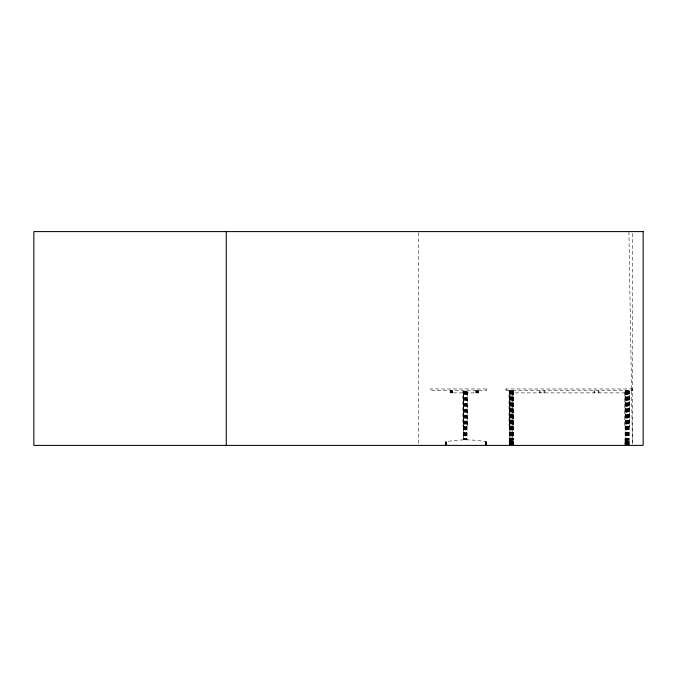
<?xml version="1.0" encoding="UTF-8"?>
<svg xmlns="http://www.w3.org/2000/svg" width="677" height="677" viewBox="0 0 677 677"><rect width="100%" height="100%" fill="white"/><g stroke="black" fill="none" stroke-linecap="round" stroke-linejoin="round"><path stroke-width="0.51" stroke-dasharray="3.38 2.54" d="M511.465 423.743C512.565 421.001 508.596 424.039 511.778 423.743C513.166 421.475 509.045 423.193 511.609 423.81M445.271 444.696L445.271 441.886C458.888 439.187 472.995 439.212 486.611 441.886L486.611 444.696M463.06 391.34L467.265 391.34L467.265 426.408L463.06 426.408L463.06 391.34L463.136 426.408M629.339 391.34L624.812 391.34L624.812 426.408L629.339 426.408L629.339 391.34L629.271 426.408M478.224 390.79L478.224 392.897L450.171 392.897L450.188 390.79M509.29 392.897L629.06 392.897M509.011 426.408L513.538 426.408L513.538 391.34L509.011 391.34L509.079 426.408M466.986 391.34L466.961 439.737L463.373 439.737L463.339 391.34M509.112 439.838L513.437 439.838M624.922 439.838L629.238 439.838M509.112 440.016L513.437 440.016M624.922 440.016L629.238 440.016M509.112 440.312L513.437 440.312M624.922 440.312L629.238 440.312M509.112 440.719L513.437 440.719M624.922 440.719L629.238 440.719M509.112 441.243L513.437 441.243M624.922 441.243L629.238 441.243M509.112 441.886L513.437 441.886M624.922 441.886L629.238 441.886M626.741 423.81C629.492 422.533 624.397 422.245 627.054 423.81C629.627 423.193 625.506 421.475 626.894 423.743M628.899 231.602L632.445 444.34L632.462 231.602M631.785 388.987L631.785 390.747M629.238 444.696L629.238 439.788L624.922 439.788L624.922 444.696M629.035 390.79L629.128 444.696M628.933 390.79L628.967 439.737M628.916 441.886L628.916 444.696M628.781 390.79L628.789 439.737M628.747 441.886L628.747 444.696M628.654 426.408L628.654 439.737M628.628 441.886L628.628 444.696M628.501 426.408L628.476 439.737M628.374 390.79L628.408 426.408M628.4 441.886L628.4 444.696M628.188 426.408L628.188 439.737M628.29 441.886L628.29 444.696M628.104 390.79L628.104 392.897M628.138 426.408L628.138 439.737M627.968 390.79L627.968 426.408M628.002 441.886L627.892 444.696M627.782 390.79L627.816 439.737M627.604 390.79L627.604 392.897M627.697 426.408L627.697 439.737M627.461 391.34L627.461 426.408M627.469 441.886L627.579 444.696M627.418 390.79L627.418 392.897M627.384 426.408L627.384 439.737M627.198 390.79L627.24 439.737M627.02 441.886L627.139 444.696M627.012 390.79L626.919 439.737M626.758 390.79L626.758 392.897M626.775 426.408L626.775 439.737M626.69 391.34L626.69 426.408M626.69 441.886L626.69 444.696M626.572 390.79L626.572 392.897M626.453 426.408L626.453 439.737M626.58 441.886L626.58 444.696M626.377 391.34L626.343 439.737M626.293 390.79L626.183 426.408M626.267 441.886L626.267 444.696M626.115 390.79L626.115 392.897M626.149 441.886L626.149 444.696M626.022 426.408L625.971 439.737M625.819 390.79L625.87 426.408M625.76 441.886L625.87 444.696M625.633 390.79L625.683 439.737M625.506 426.408L625.506 439.737M625.523 441.886L625.523 444.696M625.328 390.79L625.37 439.737M625.413 441.886L625.413 444.696M625.201 391.34L625.184 439.737L625.142 390.79M625.243 441.886L625.243 444.696M625.133 441.886L625.133 444.696M598.933 390.79L598.933 392.897M598.24 390.79L598.24 392.897M594.355 390.79L594.355 392.897M594.042 390.79L594.042 392.897M544.308 390.79L544.308 392.897M544.003 390.79L544.003 392.897M540.111 390.79L540.111 392.897M539.417 390.79L539.417 392.897M513.462 391.34L513.462 426.408M513.437 444.696L513.437 439.788L509.112 439.788L509.222 444.696M513.208 390.79L513.318 444.696M513.149 391.34L513.166 439.737M513.107 441.886L513.107 444.696M513.022 390.79L512.988 439.737L512.844 426.408M512.938 441.886L512.938 444.696M512.827 441.886L512.827 444.696M512.717 390.79L512.717 392.897M512.701 439.737L512.531 390.79M512.591 441.886L512.591 444.696M512.481 391.34L512.379 439.737M512.481 441.886L512.481 444.696M512.244 390.79L512.244 392.897M512.328 426.408L512.328 439.737M512.167 391.34L512.167 426.408M512.201 441.886L512.091 444.696M512.057 390.79L512.015 439.737M511.897 426.408L511.897 439.737M511.778 390.79L511.66 426.408M511.77 441.886L511.66 444.696M511.592 390.79L511.592 392.897M511.575 426.408L511.575 439.737M511.431 391.34L511.431 439.737M511.338 390.79L511.338 392.897M511.33 441.886L511.33 444.696M511.152 390.79L511.118 439.737M511.22 441.886L511.22 444.696M510.966 439.737L510.932 390.79M510.89 441.886L510.89 444.696M510.746 390.79L510.746 392.897M510.771 441.886L510.771 444.696M510.568 390.79L510.534 439.737M510.382 390.79L510.382 426.408M510.458 441.886L510.458 444.696M510.246 390.79L510.246 392.897M510.348 441.886L510.348 444.696M510.162 426.408L510.221 439.737M509.976 390.79L510.06 426.408M510.069 441.886L510.069 444.696M509.942 391.34L509.849 439.737M509.95 441.886L509.95 444.696M509.789 390.79L509.756 392.897M509.696 426.408L509.696 439.737M509.722 441.886L509.722 444.696M509.561 439.737L509.603 390.79L509.4 426.408M509.612 441.886L509.612 444.696M509.434 441.886L509.434 444.696M509.324 390.79L509.383 439.737M509.324 441.886L509.324 444.696M506.565 388.987L506.565 390.747M486.441 441.886L486.441 444.696M486.23 441.886L486.23 444.696M485.951 441.886L485.951 444.696M485.604 441.886L485.604 444.696M485.206 441.886L485.206 444.696M478.14 390.79L478.207 392.897M478.038 390.79L478.038 392.897M477.903 390.79L477.903 392.897M477.725 390.79L477.725 392.897M477.522 390.79L477.522 392.897M477.285 390.79L477.285 392.897M477.023 390.79L477.023 392.897M476.735 390.79L476.735 392.897M476.439 390.79L476.439 392.897M476.126 390.79L476.126 392.897M475.813 390.79L475.813 392.897M467.198 391.34L467.198 426.408M466.893 426.408L466.893 439.737M466.715 426.408L466.715 439.737M466.656 391.34L466.656 426.408M466.436 426.408L466.436 439.737M466.216 391.34L466.216 426.408M466.064 426.408L466.064 439.737M465.708 391.34L465.708 426.408M465.632 426.408L465.632 439.737M465.167 391.34L465.167 439.737M464.701 426.408L464.701 439.737M464.617 391.34L464.617 426.408M464.27 426.408L464.27 439.737M464.109 391.34L464.109 426.408M463.897 426.408L463.897 439.737M463.677 391.34L463.61 439.737M463.432 426.408L463.432 439.737M452.574 390.79L452.574 392.897M452.261 390.79L452.261 392.897M451.957 390.79L451.957 392.897M451.652 390.79L451.652 392.897M451.373 390.79L451.373 392.897M451.11 390.79L451.11 392.897M450.874 390.79L450.874 392.897M450.662 390.79L450.662 392.897M450.493 390.79L450.493 392.897M450.349 390.79L450.349 392.897M446.634 441.886L446.634 444.696M446.236 441.886L446.236 444.696M445.898 441.886L445.898 444.696M445.61 441.886L445.61 444.696M445.398 441.886L445.398 444.696M418.674 232.66L418.674 444.34M467.181 422.947C467.248 425.342 467.494 421.424 467.181 422.947M486.298 388.987L430.183 388.987L430.183 390.747L486.298 390.747L486.298 388.987M632.817 388.987L505.533 388.987L505.533 390.747L632.817 390.747L632.817 388.987M628.594 392.897L628.594 390.79L628.561 392.897"/><path stroke-width="1.02" d="M226.262 231.602L226.262 445.398M643.15 231.602L33.85 231.602L33.85 445.398L643.15 445.398L643.15 231.602"/></g></svg>
